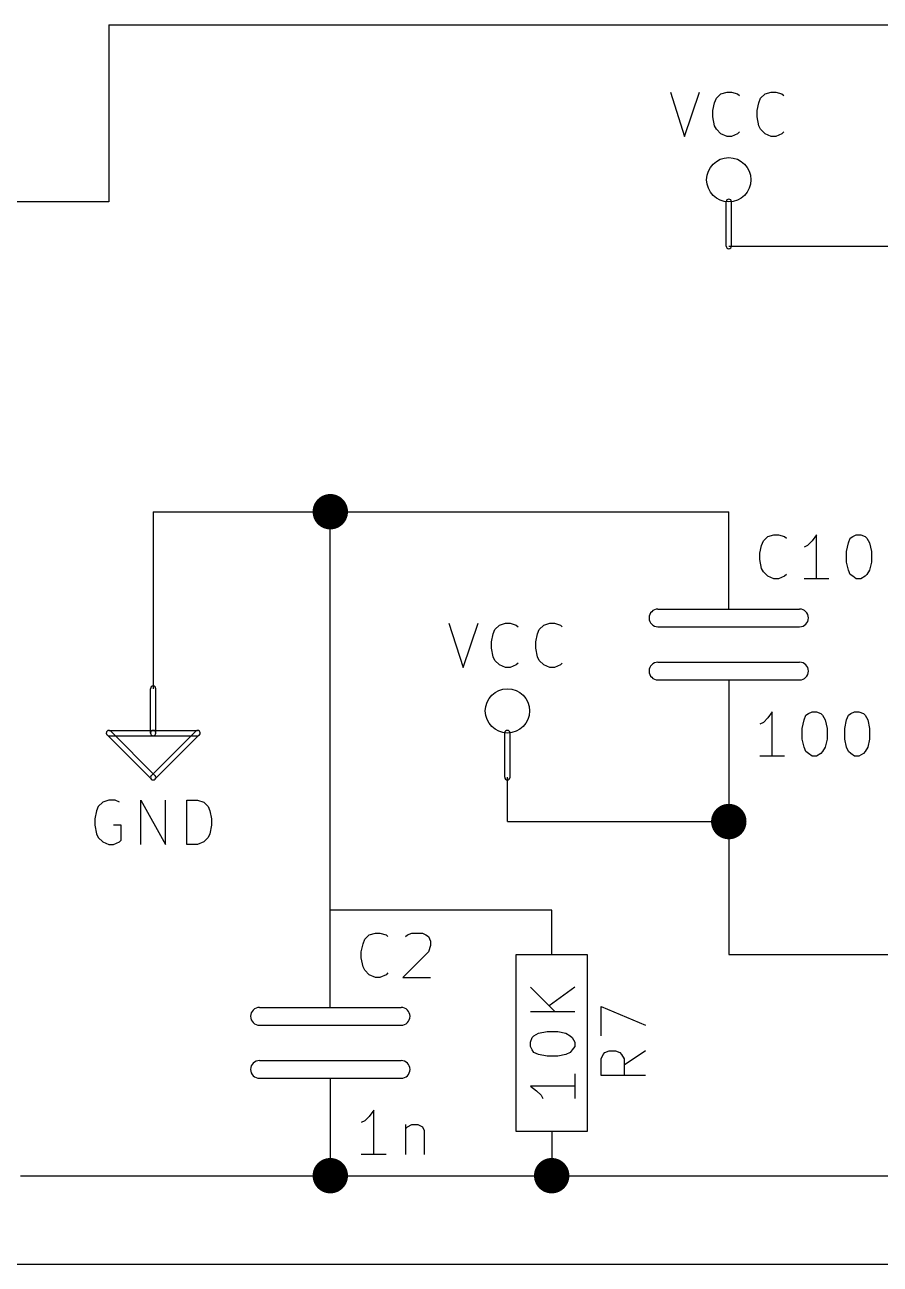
# Model space of a CAD drawing. Extents: x 10 to 287, y -200 to -10.
# Drawn here: x 165.23 to 189.76, y -99.06 to -63.5 of the extents above; entities that cross this region are included whole.
import ezdxf

# ---------------------------------------------------------------- set-up
doc = ezdxf.new("R2010")
doc.units = 0
doc.header["$MEASUREMENT"] = 0

msp = doc.modelspace()

# ---------------------------------------------------------------- linework, layer by layer
at = {"layer": 'Cyan 2'}
for p, q in [((183.744, -65.4304), (184.15, -66.7004)), ((184.15, -66.7004), (184.582, -65.4304)), ((185.191, -65.4812), (185.369, -65.4304)), ((185.369, -65.4304), (185.496, -65.4304)), ((185.496, -65.4304), (185.674, -65.4812)), ((186.461, -65.4812), (186.639, -65.4304)), ((186.639, -65.4304), (186.766, -65.4304)), ((186.766, -65.4304), (186.944, -65.4812)), ((184.963, -65.9638), (185.014, -65.7352)), ((185.014, -65.7352), (185.064, -65.6082)), ((185.064, -65.6082), (185.191, -65.4812)), ((185.674, -65.4812), (185.725, -65.532)), ((186.233, -65.9638), (186.284, -65.7352)), ((186.284, -65.7352), (186.334, -65.6082)), ((186.334, -65.6082), (186.461, -65.4812)), ((186.944, -65.4812), (186.995, -65.532)), ((184.963, -66.1416), (184.963, -65.9638)), ((185.014, -66.3956), (184.963, -66.1416)), ((186.233, -66.1416), (186.233, -65.9638)), ((186.284, -66.3956), (186.233, -66.1416)), ((185.064, -66.4972), (185.014, -66.3956)), ((185.191, -66.6242), (185.064, -66.4972)), ((186.334, -66.4972), (186.284, -66.3956)), ((186.461, -66.6242), (186.334, -66.4972)), ((185.369, -66.7004), (185.191, -66.6242)), ((185.496, -66.7004), (185.369, -66.7004)), ((185.674, -66.6242), (185.496, -66.7004)), ((185.725, -66.5734), (185.674, -66.6242)), ((186.639, -66.7004), (186.461, -66.6242)), ((186.766, -66.7004), (186.639, -66.7004)), ((186.944, -66.6242), (186.766, -66.7004)), ((186.995, -66.5734), (186.944, -66.6242)), ((186.411, -78.3082), (186.538, -78.1812)), ((186.538, -78.1812), (186.715, -78.1304)), ((186.715, -78.1304), (186.842, -78.1304)), ((186.842, -78.1304), (187.02, -78.1812)), ((187.02, -78.1812), (187.071, -78.232)), ((187.935, -78.1304), (187.808, -78.3082)), ((187.935, -79.4004), (187.935, -78.1304)), ((188.849, -78.359), (188.9, -78.232)), ((188.9, -78.232), (188.976, -78.1812)), ((188.976, -78.1812), (189.078, -78.1304)), ((189.078, -78.1304), (189.205, -78.1304)), ((189.205, -78.1304), (189.332, -78.1812)), ((189.332, -78.1812), (189.382, -78.232)), ((189.382, -78.232), (189.459, -78.359)), ((186.309, -78.6638), (186.36, -78.4352)), ((186.36, -78.4352), (186.411, -78.3082)), ((187.681, -78.4352), (187.579, -78.486)), ((187.808, -78.3082), (187.681, -78.4352)), ((188.798, -78.613), (188.849, -78.359)), ((189.459, -78.359), (189.509, -78.613)), ((186.309, -78.8416), (186.309, -78.6638)), ((186.36, -79.0956), (186.309, -78.8416)), ((188.798, -78.9178), (188.798, -78.613)), ((188.849, -79.1464), (188.798, -78.9178)), ((189.509, -78.9178), (189.459, -79.1464)), ((189.509, -78.613), (189.509, -78.9178)), ((186.411, -79.1972), (186.36, -79.0956)), ((186.538, -79.3242), (186.411, -79.1972)), ((187.071, -79.2734), (187.02, -79.3242)), ((188.9, -79.2734), (188.849, -79.1464)), ((188.976, -79.3242), (188.9, -79.2734)), ((189.382, -79.2734), (189.332, -79.3242)), ((189.459, -79.1464), (189.382, -79.2734)), ((186.715, -79.4004), (186.538, -79.3242)), ((186.842, -79.4004), (186.715, -79.4004)), ((187.02, -79.3242), (186.842, -79.4004)), ((188.29, -79.4004), (187.579, -79.4004)), ((189.078, -79.4004), (188.976, -79.3242)), ((189.205, -79.4004), (189.078, -79.4004)), ((189.332, -79.3242), (189.205, -79.4004)), ((177.394, -80.6704), (177.8, -81.9404)), ((177.8, -81.9404), (178.232, -80.6704)), ((178.714, -80.8482), (178.841, -80.7212)), ((178.841, -80.7212), (179.019, -80.6704)), ((179.019, -80.6704), (179.146, -80.6704)), ((179.146, -80.6704), (179.324, -80.7212)), ((179.324, -80.7212), (179.375, -80.772)), ((179.984, -80.8482), (180.111, -80.7212)), ((180.111, -80.7212), (180.289, -80.6704)), ((180.289, -80.6704), (180.416, -80.6704)), ((180.416, -80.6704), (180.594, -80.7212)), ((180.594, -80.7212), (180.645, -80.772)), ((178.613, -81.2038), (178.664, -80.9752)), ((178.664, -80.9752), (178.714, -80.8482)), ((179.883, -81.2038), (179.934, -80.9752)), ((179.934, -80.9752), (179.984, -80.8482)), ((178.613, -81.3816), (178.613, -81.2038)), ((178.664, -81.6356), (178.613, -81.3816)), ((179.883, -81.3816), (179.883, -81.2038)), ((179.934, -81.6356), (179.883, -81.3816)), ((178.714, -81.7372), (178.664, -81.6356)), ((178.841, -81.8642), (178.714, -81.7372)), ((179.984, -81.7372), (179.934, -81.6356)), ((180.111, -81.8642), (179.984, -81.7372)), ((179.019, -81.9404), (178.841, -81.8642)), ((179.146, -81.9404), (179.019, -81.9404)), ((179.324, -81.8642), (179.146, -81.9404)), ((179.375, -81.8134), (179.324, -81.8642)), ((180.289, -81.9404), (180.111, -81.8642)), ((180.416, -81.9404), (180.289, -81.9404)), ((180.594, -81.8642), (180.416, -81.9404)), ((180.645, -81.8134), (180.594, -81.8642)), ((186.665, -83.2104), (186.538, -83.3882)), ((186.665, -84.4804), (186.665, -83.2104)), ((187.706, -83.2612), (187.808, -83.2104)), ((187.808, -83.2104), (187.935, -83.2104)), ((187.935, -83.2104), (188.062, -83.2612)), ((188.925, -83.2612), (189.027, -83.2104)), ((189.027, -83.2104), (189.154, -83.2104)), ((189.154, -83.2104), (189.281, -83.2612)), ((186.411, -83.5152), (186.309, -83.566)), ((186.538, -83.3882), (186.411, -83.5152)), ((187.528, -83.693), (187.579, -83.439)), ((187.579, -83.439), (187.63, -83.312)), ((187.63, -83.312), (187.706, -83.2612)), ((188.062, -83.2612), (188.112, -83.312)), ((188.112, -83.312), (188.189, -83.439)), ((188.189, -83.439), (188.239, -83.693)), ((188.747, -83.693), (188.798, -83.439)), ((188.798, -83.439), (188.849, -83.312)), ((188.849, -83.312), (188.925, -83.2612)), ((189.281, -83.2612), (189.332, -83.312)), ((189.332, -83.312), (189.408, -83.439)), ((189.408, -83.439), (189.459, -83.693)), ((187.528, -83.9978), (187.528, -83.693)), ((188.239, -83.693), (188.239, -83.9978)), ((188.747, -83.9978), (188.747, -83.693)), ((189.459, -83.693), (189.459, -83.9978)), ((187.579, -84.2264), (187.528, -83.9978)), ((187.63, -84.3534), (187.579, -84.2264)), ((188.189, -84.2264), (188.112, -84.3534)), ((188.239, -83.9978), (188.189, -84.2264)), ((188.798, -84.2264), (188.747, -83.9978)), ((188.849, -84.3534), (188.798, -84.2264)), ((189.408, -84.2264), (189.332, -84.3534)), ((189.459, -83.9978), (189.408, -84.2264)), ((187.02, -84.4804), (186.309, -84.4804)), ((187.706, -84.4042), (187.63, -84.3534)), ((187.808, -84.4804), (187.706, -84.4042)), ((187.935, -84.4804), (187.808, -84.4804)), ((188.062, -84.4042), (187.935, -84.4804)), ((188.112, -84.3534), (188.062, -84.4042)), ((188.925, -84.4042), (188.849, -84.3534)), ((189.027, -84.4804), (188.925, -84.4042)), ((189.154, -84.4804), (189.027, -84.4804)), ((189.281, -84.4042), (189.154, -84.4804)), ((189.332, -84.3534), (189.281, -84.4042)), ((167.284, -86.0552), (167.234, -86.2838)), ((167.335, -85.9282), (167.284, -86.0552)), ((167.462, -85.8012), (167.335, -85.9282)), ((167.64, -85.7504), (167.462, -85.8012)), ((167.818, -85.7504), (167.64, -85.7504)), ((167.945, -85.8012), (167.818, -85.7504)), ((168.554, -87.0204), (168.554, -85.7504)), ((168.554, -85.7504), (169.266, -87.0204)), ((169.266, -87.0204), (169.266, -85.7504)), ((169.875, -87.0204), (169.875, -85.7504)), ((169.875, -85.7504), (170.18, -85.7504)), ((170.18, -85.7504), (170.358, -85.8012)), ((170.358, -85.8012), (170.485, -85.9282)), ((170.485, -85.9282), (170.536, -86.0552)), ((170.536, -86.0552), (170.586, -86.2838)), ((167.234, -86.2838), (167.234, -86.4616)), ((170.586, -86.2838), (170.586, -86.4616)), ((167.234, -86.4616), (167.284, -86.7156)), ((167.284, -86.7156), (167.335, -86.8172)), ((167.996, -86.4616), (167.767, -86.4616)), ((167.996, -86.8934), (167.996, -86.4616)), ((170.536, -86.7156), (170.485, -86.8172)), ((170.586, -86.4616), (170.536, -86.7156)), ((167.335, -86.8172), (167.462, -86.9442)), ((167.462, -86.9442), (167.64, -87.0204)), ((167.64, -87.0204), (167.767, -87.0204)), ((167.767, -87.0204), (167.945, -86.9442)), ((167.945, -86.9442), (167.996, -86.8934)), ((170.18, -87.0204), (169.875, -87.0204)), ((170.358, -86.9442), (170.18, -87.0204)), ((170.485, -86.8172), (170.358, -86.9442)), ((174.981, -89.7382), (175.108, -89.6112)), ((175.108, -89.6112), (175.285, -89.5604)), ((175.285, -89.5604), (175.412, -89.5604)), ((175.412, -89.5604), (175.59, -89.6112)), ((175.59, -89.6112), (175.641, -89.662)), ((176.149, -89.662), (176.2, -89.6112)), ((176.2, -89.6112), (176.327, -89.5604)), ((176.327, -89.5604), (176.632, -89.5604)), ((176.632, -89.5604), (176.733, -89.6112)), ((176.733, -89.6112), (176.809, -89.662)), ((174.879, -90.0938), (174.93, -89.8652)), ((174.93, -89.8652), (174.981, -89.7382)), ((176.809, -89.662), (176.86, -89.789)), ((176.86, -89.916), (176.809, -90.0938)), ((176.86, -89.789), (176.86, -89.916)), ((174.879, -90.2716), (174.879, -90.0938)), ((174.93, -90.5256), (174.879, -90.2716)), ((176.809, -90.0938), (176.073, -90.8304)), ((174.981, -90.6272), (174.93, -90.5256)), ((175.108, -90.7542), (174.981, -90.6272)), ((175.285, -90.8304), (175.108, -90.7542)), ((175.412, -90.8304), (175.285, -90.8304)), ((175.59, -90.7542), (175.412, -90.8304)), ((175.641, -90.7034), (175.59, -90.7542)), ((176.073, -90.8304), (176.86, -90.8304)), ((179.73, -91.1098), (180.442, -91.821)), ((181, -91.1098), (180.264, -91.6432)), ((181.762, -92.5068), (181.762, -91.6686)), ((181.762, -91.6686), (183.032, -92.202)), ((181, -91.821), (179.73, -91.821)), ((179.832, -92.5068), (179.959, -92.4306)), ((179.959, -92.4306), (180.213, -92.3798)), ((180.213, -92.3798), (180.518, -92.3798)), ((180.518, -92.3798), (180.746, -92.4306)), ((180.746, -92.4306), (180.873, -92.5068)), ((179.73, -92.6846), (179.781, -92.5576)), ((179.73, -92.8116), (179.73, -92.6846)), ((179.781, -92.9132), (179.73, -92.8116)), ((179.781, -92.5576), (179.832, -92.5068)), ((180.873, -92.5068), (180.924, -92.5576)), ((180.924, -92.5576), (181, -92.6846)), ((181, -92.8116), (180.924, -92.9132)), ((181, -92.6846), (181, -92.8116)), ((179.832, -92.9894), (179.781, -92.9132)), ((179.959, -93.0402), (179.832, -92.9894)), ((180.213, -93.091), (179.959, -93.0402)), ((180.518, -93.091), (180.213, -93.091)), ((180.746, -93.0402), (180.518, -93.091)), ((180.873, -92.9894), (180.746, -93.0402)), ((180.924, -92.9132), (180.873, -92.9894)), ((181.762, -93.1672), (181.813, -93.0402)), ((181.762, -93.6498), (181.762, -93.1672)), ((181.813, -93.0402), (181.864, -92.9894)), ((181.864, -92.9894), (181.991, -92.9386)), ((181.991, -92.9386), (182.169, -92.9386)), ((182.169, -92.9386), (182.296, -92.9894)), ((182.296, -92.9894), (182.347, -93.0402)), ((182.347, -93.0402), (182.423, -93.1672)), ((183.032, -92.9386), (182.423, -93.345)), ((182.423, -93.1672), (182.423, -93.6498)), ((181, -93.599), (181, -94.3102)), ((183.032, -93.6498), (181.762, -93.6498)), ((181, -93.9546), (179.73, -93.9546)), ((179.73, -93.9546), (179.908, -94.0816)), ((179.908, -94.0816), (180.035, -94.2086)), ((180.035, -94.2086), (180.086, -94.3102)), ((174.981, -94.9452), (174.879, -94.996)), ((175.108, -94.8182), (174.981, -94.9452)), ((175.235, -94.6404), (175.108, -94.8182)), ((175.235, -95.9104), (175.235, -94.6404)), ((176.149, -95.0468), (176.149, -95.9104)), ((176.149, -95.1738), (176.2, -95.123)), ((176.2, -95.123), (176.327, -95.0468)), ((176.327, -95.0468), (176.505, -95.0468)), ((176.505, -95.0468), (176.632, -95.123)), ((176.632, -95.123), (176.682, -95.2246)), ((176.682, -95.2246), (176.682, -95.9104)), ((175.59, -95.9104), (174.879, -95.9104))]:
    msp.add_line(p, q, dxfattribs=at)
at = {"layer": 'Green 2'}
for p, q in [((167.64, -63.5), (238.76, -63.5)), ((167.64, -63.5), (167.64, -68.58)), ((167.64, -68.58), (149.86, -68.58)), ((185.42, -69.85), (195.58, -69.85)), ((168.91, -77.47), (168.91, -82.55)), ((168.91, -77.47), (185.42, -77.47)), ((173.99, -88.9), (173.99, -77.47)), ((179.07, -86.36), (179.07, -85.09)), ((185.42, -85.09), (185.42, -90.17)), ((179.07, -86.36), (185.42, -86.36)), ((180.34, -88.9), (173.99, -88.9)), ((185.42, -90.17), (191.77, -90.17)), ((165.1, -96.52), (191.77, -96.52)), ((162.56, -99.06), (246.38, -99.06))]:
    msp.add_line(p, q, dxfattribs=at)
at = {"layer": 'Green 2', "const_width": 0.508}
for points in [[(173.736, -77.47, 1), (174.244, -77.47, 1)], [(185.166, -86.36, 1), (185.674, -86.36, 1)], [(173.736, -96.52, 1), (174.244, -96.52, 1)], [(180.086, -96.52, 1), (180.594, -96.52, 1)]]:
    msp.add_lwpolyline(points, format="xyb", close=True, dxfattribs=at)
at = {"layer": 'Red 2'}
for p, q in [((185.344, -69.85), (185.344, -68.58)), ((185.496, -69.85), (185.496, -68.58)), ((185.42, -80.264), (185.42, -77.47)), ((183.388, -80.264), (187.452, -80.264)), ((183.388, -80.772), (187.452, -80.772)), ((183.388, -81.788), (187.452, -81.788)), ((183.388, -82.296), (187.452, -82.296)), ((185.42, -82.296), (185.42, -85.09)), ((168.834, -83.82), (168.834, -82.55)), ((168.986, -83.82), (168.986, -82.55)), ((168.859, -85.1408), (167.589, -83.8708)), ((167.64, -83.7438), (168.91, -83.7438)), ((167.64, -83.8962), (168.91, -83.8962)), ((168.961, -85.0392), (167.691, -83.7692)), ((170.129, -83.7692), (168.859, -85.0392)), ((168.91, -83.7438), (170.18, -83.7438)), ((168.91, -83.8962), (170.18, -83.8962)), ((170.231, -83.8708), (168.961, -85.1408)), ((178.994, -85.09), (178.994, -83.82)), ((179.146, -85.09), (179.146, -83.82)), ((173.99, -91.694), (173.99, -88.9)), ((180.34, -90.17), (180.34, -88.9)), ((179.324, -95.25), (179.324, -90.17)), ((179.324, -90.17), (181.356, -90.17)), ((181.356, -90.17), (181.356, -95.25)), ((171.958, -91.694), (176.022, -91.694)), ((171.958, -92.202), (176.022, -92.202)), ((171.958, -93.218), (176.022, -93.218)), ((171.958, -93.726), (176.022, -93.726)), ((173.99, -93.726), (173.99, -96.52)), ((181.356, -95.25), (179.324, -95.25)), ((180.34, -95.25), (180.34, -96.52))]:
    msp.add_line(p, q, dxfattribs=at)
for centre in [(185.42, -67.945), (179.07, -83.185)]:
    msp.add_circle(centre, 0.635, dxfattribs=at)
for centre, radius, start, end in [((185.42, -68.58), 0.0762, 360, 540), ((185.42, -69.85), 0.0762, 180, 360), ((183.388, -80.518), 0.254, 90, 270), ((187.452, -80.518), 0.254, 270, 450), ((183.388, -82.042), 0.254, 90, 270), ((187.452, -82.042), 0.254, 270, 450), ((168.91, -82.55), 0.0762, 360, 540), ((167.64, -83.82), 0.0762, 405, 585), ((167.64, -83.82), 0.0762, 90, 270), ((168.91, -83.82), 0.0762, 90, 270), ((168.91, -83.82), 0.0762, 180, 360), ((168.91, -83.82), 0.0762, 270, 450), ((170.18, -83.82), 0.0762, 315, 495), ((170.18, -83.82), 0.0762, 270, 450), ((179.07, -83.82), 0.0762, 360, 540), ((168.91, -85.09), 0.0762, 495, 675), ((168.91, -85.09), 0.0762, 225, 405), ((179.07, -85.09), 0.0762, 180, 360), ((171.958, -91.948), 0.254, 90, 270), ((176.022, -91.948), 0.254, 270, 450), ((171.958, -93.472), 0.254, 90, 270), ((176.022, -93.472), 0.254, 270, 450)]:
    msp.add_arc(centre, radius, start, end, dxfattribs=at)

doc.saveas('drawing.dxf')
